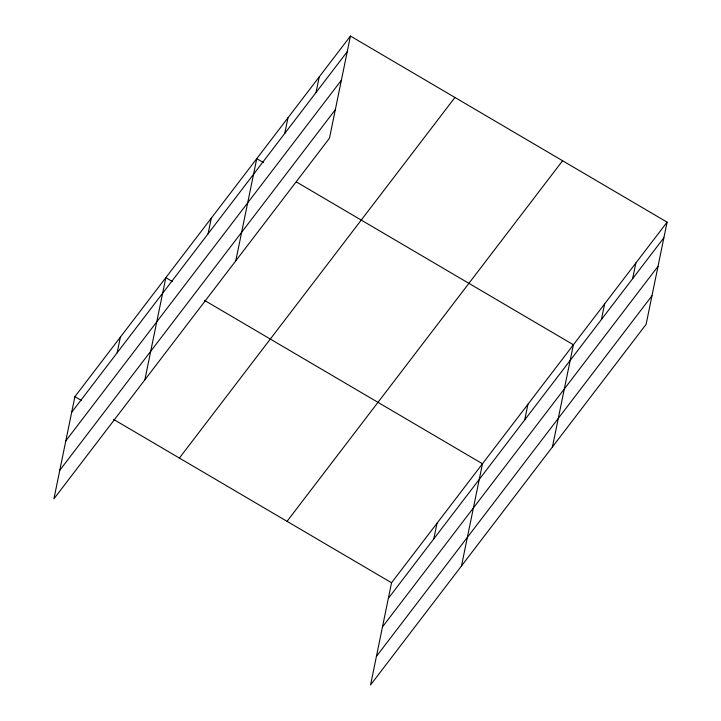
<?xml version="1.0" encoding="UTF-8"?>
<svg xmlns="http://www.w3.org/2000/svg" width="721" height="721" viewBox="0 0 721 721"><rect width="100%" height="100%" fill="white"/><g stroke="black" fill="none" stroke-linecap="round" stroke-linejoin="round"><path stroke-width="1.08" d="M350.442 36.05L74.894 396.649L53.922 498.842L329.461 138.243L350.442 36.05L667.078 222.158L646.106 324.351L370.558 684.95L391.539 582.757L667.078 222.158M117.153 352.767L120.362 337.149M144.849 379.841L165.83 277.648L172.598 281.632M208.081 233.775L211.289 218.157M235.776 260.84L256.757 158.656L263.525 162.631M284.777 133.403L287.985 117.784M316.005 92.54L319.214 76.922M433.799 538.884L437.007 523.266M461.494 565.949L482.466 463.765L204.53 300.396M524.726 419.883L527.934 404.265M552.421 446.957L573.393 344.764L296.421 181.971M601.413 319.52L604.622 303.901M632.641 278.648L635.85 263.03M71.694 412.268L347.234 51.669M65.827 440.837L341.366 80.238M59.789 470.272L335.328 109.673M179.385 458.069L454.933 97.47M287.048 521.346L562.587 160.747M388.331 598.385L663.87 237.786M382.463 626.946L658.012 266.346M376.425 656.38L651.964 295.781M74.894 396.649L81.671 400.633M113.594 419.397L391.539 582.757"/></g></svg>
